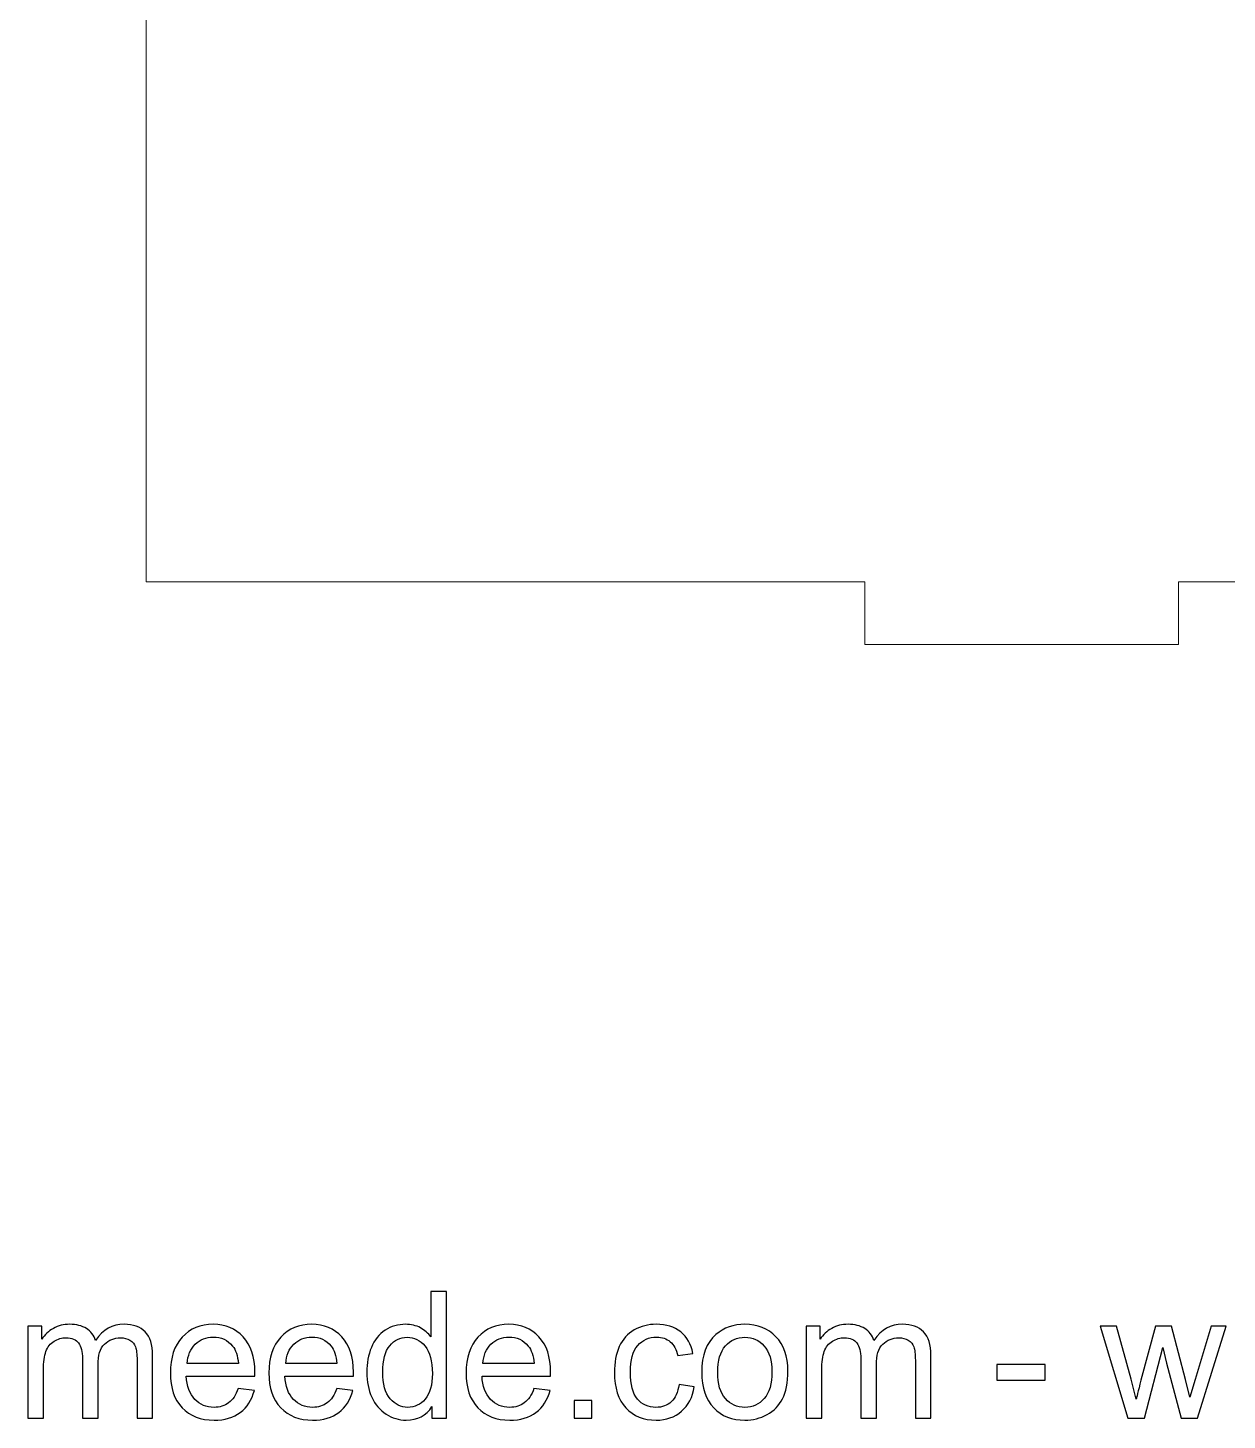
# Model space of a CAD drawing. Header units: millimetres. Extents: x -284 to 276, y -198 to 232.
# Drawn here: x 159.8 to 217.1, y -126.3 to -59.8 of the extents above; entities that cross this region are included whole.
import ezdxf

# ---------------------------------------------------------------- set-up
doc = ezdxf.new("R2010")
doc.units = ezdxf.units.MM
doc.header["$MEASUREMENT"] = 0
doc.layers.add('Layer 1', color=7, linetype='Continuous')

msp = doc.modelspace()

# ---------------------------------------------------------------- linework, layer by layer
at = {"layer": 'Layer 1', "color": 1, "lineweight": 9}
msp.add_open_spline([(249.1502, -33.7469), (249.1502, -33.7469), (249.1502, 3.7533), (249.1502, 3.7533), (249.1502, 3.7533), (249.1502, 3.7533), (214.7754, 3.7533), (214.7754, 3.7533), (214.7754, 3.7533), (214.7754, 3.7533), (214.7754, 6.7534), (214.7754, 6.7534), (214.7754, 6.7534), (214.7754, 6.7534), (199.7754, 6.7534), (199.7754, 6.7534), (199.7754, 6.7534), (199.7754, 6.7534), (199.7754, 3.7533), (199.7754, 3.7533), (199.7754, 3.7533), (199.7754, 3.7533), (165.4503, 3.7533), (165.4503, 3.7533), (165.4503, 3.7533), (165.4503, 3.7533), (165.4503, -33.7469), (165.4503, -33.7469), (165.4503, -33.7469), (165.4503, -33.7469), (162.4502, -33.7469), (162.4502, -33.7469), (162.4502, -33.7469), (162.4502, -33.7469), (162.4502, -48.7468), (162.4502, -48.7468), (162.4502, -48.7468), (162.4502, -48.7468), (165.4503, -48.7468), (165.4503, -48.7468), (165.4503, -48.7468), (165.4503, -48.7468), (165.4503, -86.2467), (165.4503, -86.2467), (165.4503, -86.2467), (165.4503, -86.2467), (199.775, -86.2467), (199.775, -86.2467), (199.775, -86.2467), (199.775, -86.2467), (199.775, -89.2466), (199.775, -89.2466), (199.775, -89.2466), (199.775, -89.2466), (214.775, -89.2466), (214.775, -89.2466), (214.775, -89.2466), (214.775, -89.2466), (214.775, -86.2467), (214.775, -86.2467), (214.775, -86.2467), (214.775, -86.2467), (249.1502, -86.2467), (249.1502, -86.2467), (249.1502, -86.2467), (249.1502, -86.2467), (249.1502, -48.7468), (249.1502, -48.7468), (249.1502, -48.7468), (249.1502, -48.7468), (252.1501, -48.7468), (252.1501, -48.7468), (252.1501, -48.7468), (252.1501, -48.7468), (252.1501, -33.7469), (252.1501, -33.7469), (252.1501, -33.7469), (252.1501, -33.7469), (249.1502, -33.7469), (249.1502, -33.7469)], degree=3, knots=[0, 0, 0, 0, 0.047619, 0.047619, 0.047619, 0.047619, 0.0952381, 0.0952381, 0.0952381, 0.0952381, 0.1428571, 0.1428571, 0.1428571, 0.1428571, 0.1904762, 0.1904762, 0.1904762, 0.1904762, 0.2380952, 0.2380952, 0.2380952, 0.2380952, 0.2857143, 0.2857143, 0.2857143, 0.2857143, 0.3333333, 0.3333333, 0.3333333, 0.3333333, 0.3809524, 0.3809524, 0.3809524, 0.3809524, 0.4285714, 0.4285714, 0.4285714, 0.4285714, 0.4761905, 0.4761905, 0.4761905, 0.4761905, 0.5238095, 0.5238095, 0.5238095, 0.5238095, 0.5714286, 0.5714286, 0.5714286, 0.5714286, 0.6190476, 0.6190476, 0.6190476, 0.6190476, 0.6666667, 0.6666667, 0.6666667, 0.6666667, 0.7142857, 0.7142857, 0.7142857, 0.7142857, 0.7619048, 0.7619048, 0.7619048, 0.7619048, 0.8095238, 0.8095238, 0.8095238, 0.8095238, 0.8571429, 0.8571429, 0.8571429, 0.8571429, 0.9047619, 0.9047619, 0.9047619, 0.9047619, 1, 1, 1, 1], dxfattribs=at)
at = {"layer": 'Layer 1', "color": 7}
for points, knots in [([(179.1044, -126.2186), (179.1044, -126.2186), (179.1044, -125.6612), (179.1044, -125.6612), (179.1044, -125.6612), (178.8265, -126.0944), (178.4172, -126.3117), (177.8768, -126.3117), (177.8768, -126.3117), (177.5268, -126.3117), (177.2051, -126.2158), (176.913, -126.0225), (176.913, -126.0225), (176.6195, -125.8305), (176.3923, -125.561), (176.23, -125.2167), (176.23, -125.2167), (176.0691, -124.871), (175.9887, -124.4745), (175.9887, -124.0257), (175.9887, -124.0257), (175.9887, -123.5883), (176.0621, -123.1918), (176.2074, -122.8347), (176.2074, -122.8347), (176.3542, -122.4791), (176.5729, -122.2054), (176.865, -122.0163), (176.865, -122.0163), (177.1557, -121.8258), (177.4831, -121.7312), (177.8429, -121.7312), (177.8429, -121.7312), (178.1082, -121.7312), (178.3439, -121.7877), (178.5499, -121.8992), (178.5499, -121.8992), (178.7559, -122.0107), (178.9238, -122.1574), (179.0536, -122.3366), (179.0536, -122.3366), (179.0536, -122.3366), (179.0536, -120.1564), (179.0536, -120.1564), (179.0536, -120.1564), (179.0536, -120.1564), (179.7987, -120.1564), (179.7987, -120.1564), (179.7987, -120.1564), (179.7987, -120.1564), (179.7987, -126.2186), (179.7987, -126.2186), (179.7987, -126.2186), (179.7987, -126.2186), (179.1044, -126.2186), (179.1044, -126.2186)], [0, 0, 0, 0, 0.0666667, 0.0666667, 0.0666667, 0.0666667, 0.1333333, 0.1333333, 0.1333333, 0.1333333, 0.2, 0.2, 0.2, 0.2, 0.2666667, 0.2666667, 0.2666667, 0.2666667, 0.3333333, 0.3333333, 0.3333333, 0.3333333, 0.4, 0.4, 0.4, 0.4, 0.4666667, 0.4666667, 0.4666667, 0.4666667, 0.5333333, 0.5333333, 0.5333333, 0.5333333, 0.6, 0.6, 0.6, 0.6, 0.6666667, 0.6666667, 0.6666667, 0.6666667, 0.7333333, 0.7333333, 0.7333333, 0.7333333, 0.8, 0.8, 0.8, 0.8, 0.8666667, 0.8666667, 0.8666667, 0.8666667, 1, 1, 1, 1]), ([(159.7975, -126.2186), (159.7975, -126.2186), (159.7975, -121.8244), (159.7975, -121.8244), (159.7975, -121.8244), (159.7975, -121.8244), (160.4664, -121.8244), (160.4664, -121.8244), (160.4664, -121.8244), (160.4664, -121.8244), (160.4664, -122.4453), (160.4664, -122.4453), (160.4664, -122.4453), (160.6032, -122.2308), (160.7867, -122.0572), (161.0153, -121.9274), (161.0153, -121.9274), (161.2439, -121.7962), (161.5035, -121.7312), (161.7956, -121.7312), (161.7956, -121.7312), (162.1202, -121.7312), (162.3869, -121.799), (162.5943, -121.933), (162.5943, -121.933), (162.8018, -122.0685), (162.9485, -122.2562), (163.0332, -122.4989), (163.0332, -122.4989), (163.3831, -121.9867), (163.8361, -121.7312), (164.3949, -121.7312), (164.3949, -121.7312), (164.8324, -121.7312), (165.1696, -121.8512), (165.4039, -122.0925), (165.4039, -122.0925), (165.6395, -122.3338), (165.7581, -122.7049), (165.7581, -123.2059), (165.7581, -123.2059), (165.7581, -123.2059), (165.7581, -126.2186), (165.7581, -126.2186), (165.7581, -126.2186), (165.7581, -126.2186), (165.013, -126.2186), (165.013, -126.2186), (165.013, -126.2186), (165.013, -126.2186), (165.013, -123.4528), (165.013, -123.4528), (165.013, -123.4528), (165.013, -123.1565), (164.9876, -122.942), (164.9396, -122.8108), (164.9396, -122.8108), (164.8916, -122.6795), (164.8041, -122.5751), (164.6757, -122.4947), (164.6757, -122.4947), (164.5487, -122.4142), (164.3992, -122.3747), (164.2284, -122.3747), (164.2284, -122.3747), (163.918, -122.3747), (163.6611, -122.4777), (163.4565, -122.6823), (163.4565, -122.6823), (163.2519, -122.8884), (163.1503, -123.2172), (163.1503, -123.6687), (163.1503, -123.6687), (163.1503, -123.6687), (163.1503, -126.2186), (163.1503, -126.2186), (163.1503, -126.2186), (163.1503, -126.2186), (162.4052, -126.2186), (162.4052, -126.2186), (162.4052, -126.2186), (162.4052, -126.2186), (162.4052, -123.3667), (162.4052, -123.3667), (162.4052, -123.3667), (162.4052, -123.0365), (162.3446, -122.7882), (162.2232, -122.6231), (162.2232, -122.6231), (162.1019, -122.458), (161.9029, -122.3747), (161.6277, -122.3747), (161.6277, -122.3747), (161.4189, -122.3747), (161.2256, -122.4298), (161.0478, -122.5398), (161.0478, -122.5398), (160.87, -122.6499), (160.7415, -122.8108), (160.6611, -123.0238), (160.6611, -123.0238), (160.5821, -123.2355), (160.5426, -123.5417), (160.5426, -123.9411), (160.5426, -123.9411), (160.5426, -123.9411), (160.5426, -126.2186), (160.5426, -126.2186), (160.5426, -126.2186), (160.5426, -126.2186), (159.7975, -126.2186), (159.7975, -126.2186)], [0, 0, 0, 0, 0.0344828, 0.0344828, 0.0344828, 0.0344828, 0.0689655, 0.0689655, 0.0689655, 0.0689655, 0.1034483, 0.1034483, 0.1034483, 0.1034483, 0.137931, 0.137931, 0.137931, 0.137931, 0.1724138, 0.1724138, 0.1724138, 0.1724138, 0.2068966, 0.2068966, 0.2068966, 0.2068966, 0.2413793, 0.2413793, 0.2413793, 0.2413793, 0.2758621, 0.2758621, 0.2758621, 0.2758621, 0.3103448, 0.3103448, 0.3103448, 0.3103448, 0.3448276, 0.3448276, 0.3448276, 0.3448276, 0.3793103, 0.3793103, 0.3793103, 0.3793103, 0.4137931, 0.4137931, 0.4137931, 0.4137931, 0.4482759, 0.4482759, 0.4482759, 0.4482759, 0.4827586, 0.4827586, 0.4827586, 0.4827586, 0.5172414, 0.5172414, 0.5172414, 0.5172414, 0.5517241, 0.5517241, 0.5517241, 0.5517241, 0.5862069, 0.5862069, 0.5862069, 0.5862069, 0.6206897, 0.6206897, 0.6206897, 0.6206897, 0.6551724, 0.6551724, 0.6551724, 0.6551724, 0.6896552, 0.6896552, 0.6896552, 0.6896552, 0.7241379, 0.7241379, 0.7241379, 0.7241379, 0.7586207, 0.7586207, 0.7586207, 0.7586207, 0.7931034, 0.7931034, 0.7931034, 0.7931034, 0.8275862, 0.8275862, 0.8275862, 0.8275862, 0.862069, 0.862069, 0.862069, 0.862069, 0.8965517, 0.8965517, 0.8965517, 0.8965517, 0.9310345, 0.9310345, 0.9310345, 0.9310345, 1, 1, 1, 1]), ([(169.8475, -124.7962), (169.8475, -124.7962), (170.618, -124.8978), (170.618, -124.8978), (170.618, -124.8978), (170.498, -125.3451), (170.2737, -125.6937), (169.9463, -125.9406), (169.9463, -125.9406), (169.6189, -126.1876), (169.2012, -126.3117), (168.6918, -126.3117), (168.6918, -126.3117), (168.0512, -126.3117), (167.5432, -126.1142), (167.1678, -125.7191), (167.1678, -125.7191), (166.7924, -125.3254), (166.6048, -124.7708), (166.6048, -124.0582), (166.6048, -124.0582), (166.6048, -123.3216), (166.7939, -122.7487), (167.1734, -122.3423), (167.1734, -122.3423), (167.553, -121.9344), (168.0455, -121.7312), (168.6509, -121.7312), (168.6509, -121.7312), (169.2365, -121.7312), (169.7149, -121.9302), (170.086, -122.3296), (170.086, -122.3296), (170.4571, -122.7289), (170.6434, -123.2905), (170.6434, -124.0144), (170.6434, -124.0144), (170.6434, -124.0582), (170.642, -124.1245), (170.6392, -124.212), (170.6392, -124.212), (170.6392, -124.212), (167.3668, -124.212), (167.3668, -124.212), (167.3668, -124.212), (167.395, -124.6932), (167.5305, -125.0629), (167.776, -125.3183), (167.776, -125.3183), (168.0201, -125.5737), (168.3263, -125.7021), (168.6918, -125.7021), (168.6918, -125.7021), (168.9642, -125.7021), (169.197, -125.6302), (169.3889, -125.4862), (169.3889, -125.4862), (169.5822, -125.3423), (169.7346, -125.1123), (169.8475, -124.7962)], [0, 0, 0, 0, 0.0625, 0.0625, 0.0625, 0.0625, 0.125, 0.125, 0.125, 0.125, 0.1875, 0.1875, 0.1875, 0.1875, 0.25, 0.25, 0.25, 0.25, 0.3125, 0.3125, 0.3125, 0.3125, 0.375, 0.375, 0.375, 0.375, 0.4375, 0.4375, 0.4375, 0.4375, 0.5, 0.5, 0.5, 0.5, 0.5625, 0.5625, 0.5625, 0.5625, 0.625, 0.625, 0.625, 0.625, 0.6875, 0.6875, 0.6875, 0.6875, 0.75, 0.75, 0.75, 0.75, 0.8125, 0.8125, 0.8125, 0.8125, 0.875, 0.875, 0.875, 0.875, 1, 1, 1, 1]), ([(174.5564, -124.7962), (174.5564, -124.7962), (175.3269, -124.8978), (175.3269, -124.8978), (175.3269, -124.8978), (175.2069, -125.3451), (174.9826, -125.6937), (174.6552, -125.9406), (174.6552, -125.9406), (174.3278, -126.1876), (173.9101, -126.3117), (173.4007, -126.3117), (173.4007, -126.3117), (172.7601, -126.3117), (172.2521, -126.1142), (171.8767, -125.7191), (171.8767, -125.7191), (171.5013, -125.3254), (171.3137, -124.7708), (171.3137, -124.0582), (171.3137, -124.0582), (171.3137, -123.3216), (171.5028, -122.7487), (171.8823, -122.3423), (171.8823, -122.3423), (172.2619, -121.9344), (172.7544, -121.7312), (173.3598, -121.7312), (173.3598, -121.7312), (173.9454, -121.7312), (174.4238, -121.9302), (174.7949, -122.3296), (174.7949, -122.3296), (175.166, -122.7289), (175.3523, -123.2905), (175.3523, -124.0144), (175.3523, -124.0144), (175.3523, -124.0582), (175.3509, -124.1245), (175.3481, -124.212), (175.3481, -124.212), (175.3481, -124.212), (172.0757, -124.212), (172.0757, -124.212), (172.0757, -124.212), (172.1039, -124.6932), (172.2394, -125.0629), (172.4849, -125.3183), (172.4849, -125.3183), (172.729, -125.5737), (173.0352, -125.7021), (173.4007, -125.7021), (173.4007, -125.7021), (173.6731, -125.7021), (173.9059, -125.6302), (174.0978, -125.4862), (174.0978, -125.4862), (174.2911, -125.3423), (174.4435, -125.1123), (174.5564, -124.7962)], [0, 0, 0, 0, 0.0625, 0.0625, 0.0625, 0.0625, 0.125, 0.125, 0.125, 0.125, 0.1875, 0.1875, 0.1875, 0.1875, 0.25, 0.25, 0.25, 0.25, 0.3125, 0.3125, 0.3125, 0.3125, 0.375, 0.375, 0.375, 0.375, 0.4375, 0.4375, 0.4375, 0.4375, 0.5, 0.5, 0.5, 0.5, 0.5625, 0.5625, 0.5625, 0.5625, 0.625, 0.625, 0.625, 0.625, 0.6875, 0.6875, 0.6875, 0.6875, 0.75, 0.75, 0.75, 0.75, 0.8125, 0.8125, 0.8125, 0.8125, 0.875, 0.875, 0.875, 0.875, 1, 1, 1, 1]), ([(183.9742, -124.7962), (183.9742, -124.7962), (184.7447, -124.8978), (184.7447, -124.8978), (184.7447, -124.8978), (184.6247, -125.3451), (184.4004, -125.6937), (184.073, -125.9406), (184.073, -125.9406), (183.7456, -126.1876), (183.3279, -126.3117), (182.8185, -126.3117), (182.8185, -126.3117), (182.1779, -126.3117), (181.6699, -126.1142), (181.2945, -125.7191), (181.2945, -125.7191), (180.9191, -125.3254), (180.7315, -124.7708), (180.7315, -124.0582), (180.7315, -124.0582), (180.7315, -123.3216), (180.9206, -122.7487), (181.3001, -122.3423), (181.3001, -122.3423), (181.6797, -121.9344), (182.1722, -121.7312), (182.7776, -121.7312), (182.7776, -121.7312), (183.3632, -121.7312), (183.8416, -121.9302), (184.2127, -122.3296), (184.2127, -122.3296), (184.5838, -122.7289), (184.7701, -123.2905), (184.7701, -124.0144), (184.7701, -124.0144), (184.7701, -124.0582), (184.7687, -124.1245), (184.7659, -124.212), (184.7659, -124.212), (184.7659, -124.212), (181.4935, -124.212), (181.4935, -124.212), (181.4935, -124.212), (181.5217, -124.6932), (181.6572, -125.0629), (181.9027, -125.3183), (181.9027, -125.3183), (182.1468, -125.5737), (182.453, -125.7021), (182.8185, -125.7021), (182.8185, -125.7021), (183.0909, -125.7021), (183.3237, -125.6302), (183.5156, -125.4862), (183.5156, -125.4862), (183.7089, -125.3423), (183.8613, -125.1123), (183.9742, -124.7962)], [0, 0, 0, 0, 0.0625, 0.0625, 0.0625, 0.0625, 0.125, 0.125, 0.125, 0.125, 0.1875, 0.1875, 0.1875, 0.1875, 0.25, 0.25, 0.25, 0.25, 0.3125, 0.3125, 0.3125, 0.3125, 0.375, 0.375, 0.375, 0.375, 0.4375, 0.4375, 0.4375, 0.4375, 0.5, 0.5, 0.5, 0.5, 0.5625, 0.5625, 0.5625, 0.5625, 0.625, 0.625, 0.625, 0.625, 0.6875, 0.6875, 0.6875, 0.6875, 0.75, 0.75, 0.75, 0.75, 0.8125, 0.8125, 0.8125, 0.8125, 0.875, 0.875, 0.875, 0.875, 1, 1, 1, 1]), ([(190.9084, -124.6099), (190.9084, -124.6099), (191.6365, -124.7115), (191.6365, -124.7115), (191.6365, -124.7115), (191.5561, -125.2125), (191.3529, -125.6034), (191.0241, -125.887), (191.0241, -125.887), (190.6953, -126.1706), (190.2903, -126.3117), (189.812, -126.3117), (189.812, -126.3117), (189.2123, -126.3117), (188.7296, -126.1156), (188.3656, -125.7233), (188.3656, -125.7233), (188.0001, -125.331), (187.8181, -124.7694), (187.8181, -124.0384), (187.8181, -124.0384), (187.8181, -123.5643), (187.8971, -123.1508), (188.0537, -122.7952), (188.0537, -122.7952), (188.2104, -122.441), (188.4488, -122.1743), (188.7706, -121.998), (188.7706, -121.998), (189.0909, -121.8201), (189.4394, -121.7312), (189.8176, -121.7312), (189.8176, -121.7312), (190.2932, -121.7312), (190.684, -121.8512), (190.986, -122.0925), (190.986, -122.0925), (191.2894, -122.3338), (191.4841, -122.6767), (191.5688, -123.1198), (191.5688, -123.1198), (191.5688, -123.1198), (190.8491, -123.2299), (190.8491, -123.2299), (190.8491, -123.2299), (190.78, -122.9349), (190.6586, -122.7134), (190.4823, -122.5638), (190.4823, -122.5638), (190.3073, -122.4156), (190.0956, -122.3409), (189.8473, -122.3409), (189.8473, -122.3409), (189.4719, -122.3409), (189.1671, -122.4749), (188.9314, -122.743), (188.9314, -122.743), (188.6972, -123.0125), (188.5801, -123.4359), (188.5801, -124.0173), (188.5801, -124.0173), (188.5801, -124.6071), (188.693, -125.0347), (188.9187, -125.3014), (188.9187, -125.3014), (189.1459, -125.5681), (189.4409, -125.7021), (189.8035, -125.7021), (189.8035, -125.7021), (190.097, -125.7021), (190.3411, -125.6132), (190.5359, -125.434), (190.5359, -125.434), (190.732, -125.2562), (190.8562, -124.9811), (190.9084, -124.6099)], [0, 0, 0, 0, 0.05, 0.05, 0.05, 0.05, 0.1, 0.1, 0.1, 0.1, 0.15, 0.15, 0.15, 0.15, 0.2, 0.2, 0.2, 0.2, 0.25, 0.25, 0.25, 0.25, 0.3, 0.3, 0.3, 0.3, 0.35, 0.35, 0.35, 0.35, 0.4, 0.4, 0.4, 0.4, 0.45, 0.45, 0.45, 0.45, 0.5, 0.5, 0.5, 0.5, 0.55, 0.55, 0.55, 0.55, 0.6, 0.6, 0.6, 0.6, 0.65, 0.65, 0.65, 0.65, 0.7, 0.7, 0.7, 0.7, 0.75, 0.75, 0.75, 0.75, 0.8, 0.8, 0.8, 0.8, 0.85, 0.85, 0.85, 0.85, 0.9, 0.9, 0.9, 0.9, 1, 1, 1, 1]), ([(191.9922, -124.0215), (191.9922, -123.2101), (192.218, -122.609), (192.6709, -122.2181), (192.6709, -122.2181), (193.0477, -121.8935), (193.5092, -121.7312), (194.0524, -121.7312), (194.0524, -121.7312), (194.655, -121.7312), (195.1489, -121.9288), (195.5327, -122.3239), (195.5327, -122.3239), (195.9151, -122.7176), (196.107, -123.2637), (196.107, -123.9594), (196.107, -123.9594), (196.107, -124.5238), (196.0224, -124.9669), (195.853, -125.2901), (195.853, -125.2901), (195.6837, -125.6132), (195.4367, -125.8644), (195.1122, -126.0436), (195.1122, -126.0436), (194.789, -126.2228), (194.4348, -126.3117), (194.0524, -126.3117), (194.0524, -126.3117), (193.4372, -126.3117), (192.9405, -126.1156), (192.5609, -125.7219), (192.5609, -125.7219), (192.1813, -125.3282), (191.9922, -124.7609), (191.9922, -124.0215)], [0, 0, 0, 0, 0.1, 0.1, 0.1, 0.1, 0.2, 0.2, 0.2, 0.2, 0.3, 0.3, 0.3, 0.3, 0.4, 0.4, 0.4, 0.4, 0.5, 0.5, 0.5, 0.5, 0.6, 0.6, 0.6, 0.6, 0.7, 0.7, 0.7, 0.7, 0.8, 0.8, 0.8, 0.8, 1, 1, 1, 1]), ([(196.9805, -126.2186), (196.9805, -126.2186), (196.9805, -121.8244), (196.9805, -121.8244), (196.9805, -121.8244), (196.9805, -121.8244), (197.6494, -121.8244), (197.6494, -121.8244), (197.6494, -121.8244), (197.6494, -121.8244), (197.6494, -122.4453), (197.6494, -122.4453), (197.6494, -122.4453), (197.7862, -122.2308), (197.9697, -122.0572), (198.1983, -121.9274), (198.1983, -121.9274), (198.4269, -121.7962), (198.6865, -121.7312), (198.9786, -121.7312), (198.9786, -121.7312), (199.3032, -121.7312), (199.5699, -121.799), (199.7773, -121.933), (199.7773, -121.933), (199.9848, -122.0685), (200.1315, -122.2562), (200.2162, -122.4989), (200.2162, -122.4989), (200.5661, -121.9867), (201.0191, -121.7312), (201.5779, -121.7312), (201.5779, -121.7312), (202.0154, -121.7312), (202.3526, -121.8512), (202.5869, -122.0925), (202.5869, -122.0925), (202.8225, -122.3338), (202.9411, -122.7049), (202.9411, -123.2059), (202.9411, -123.2059), (202.9411, -123.2059), (202.9411, -126.2186), (202.9411, -126.2186), (202.9411, -126.2186), (202.9411, -126.2186), (202.196, -126.2186), (202.196, -126.2186), (202.196, -126.2186), (202.196, -126.2186), (202.196, -123.4528), (202.196, -123.4528), (202.196, -123.4528), (202.196, -123.1565), (202.1706, -122.942), (202.1226, -122.8108), (202.1226, -122.8108), (202.0746, -122.6795), (201.9871, -122.5751), (201.8587, -122.4947), (201.8587, -122.4947), (201.7317, -122.4142), (201.5822, -122.3747), (201.4114, -122.3747), (201.4114, -122.3747), (201.101, -122.3747), (200.8441, -122.4777), (200.6395, -122.6823), (200.6395, -122.6823), (200.4349, -122.8884), (200.3333, -123.2172), (200.3333, -123.6687), (200.3333, -123.6687), (200.3333, -123.6687), (200.3333, -126.2186), (200.3333, -126.2186), (200.3333, -126.2186), (200.3333, -126.2186), (199.5882, -126.2186), (199.5882, -126.2186), (199.5882, -126.2186), (199.5882, -126.2186), (199.5882, -123.3667), (199.5882, -123.3667), (199.5882, -123.3667), (199.5882, -123.0365), (199.5276, -122.7882), (199.4062, -122.6231), (199.4062, -122.6231), (199.2849, -122.458), (199.0859, -122.3747), (198.8107, -122.3747), (198.8107, -122.3747), (198.6019, -122.3747), (198.4086, -122.4298), (198.2308, -122.5398), (198.2308, -122.5398), (198.053, -122.6499), (197.9245, -122.8108), (197.8441, -123.0238), (197.8441, -123.0238), (197.7651, -123.2355), (197.7256, -123.5417), (197.7256, -123.9411), (197.7256, -123.9411), (197.7256, -123.9411), (197.7256, -126.2186), (197.7256, -126.2186), (197.7256, -126.2186), (197.7256, -126.2186), (196.9805, -126.2186), (196.9805, -126.2186)], [0, 0, 0, 0, 0.0344828, 0.0344828, 0.0344828, 0.0344828, 0.0689655, 0.0689655, 0.0689655, 0.0689655, 0.1034483, 0.1034483, 0.1034483, 0.1034483, 0.137931, 0.137931, 0.137931, 0.137931, 0.1724138, 0.1724138, 0.1724138, 0.1724138, 0.2068966, 0.2068966, 0.2068966, 0.2068966, 0.2413793, 0.2413793, 0.2413793, 0.2413793, 0.2758621, 0.2758621, 0.2758621, 0.2758621, 0.3103448, 0.3103448, 0.3103448, 0.3103448, 0.3448276, 0.3448276, 0.3448276, 0.3448276, 0.3793103, 0.3793103, 0.3793103, 0.3793103, 0.4137931, 0.4137931, 0.4137931, 0.4137931, 0.4482759, 0.4482759, 0.4482759, 0.4482759, 0.4827586, 0.4827586, 0.4827586, 0.4827586, 0.5172414, 0.5172414, 0.5172414, 0.5172414, 0.5517241, 0.5517241, 0.5517241, 0.5517241, 0.5862069, 0.5862069, 0.5862069, 0.5862069, 0.6206897, 0.6206897, 0.6206897, 0.6206897, 0.6551724, 0.6551724, 0.6551724, 0.6551724, 0.6896552, 0.6896552, 0.6896552, 0.6896552, 0.7241379, 0.7241379, 0.7241379, 0.7241379, 0.7586207, 0.7586207, 0.7586207, 0.7586207, 0.7931034, 0.7931034, 0.7931034, 0.7931034, 0.8275862, 0.8275862, 0.8275862, 0.8275862, 0.862069, 0.862069, 0.862069, 0.862069, 0.8965517, 0.8965517, 0.8965517, 0.8965517, 0.9310345, 0.9310345, 0.9310345, 0.9310345, 1, 1, 1, 1]), ([(167.4091, -123.6024), (167.4091, -123.6024), (169.856, -123.6024), (169.856, -123.6024), (169.856, -123.6024), (169.8235, -123.2327), (169.729, -122.9561), (169.5752, -122.7712), (169.5752, -122.7712), (169.3395, -122.4848), (169.0319, -122.3409), (168.6551, -122.3409), (168.6551, -122.3409), (168.3136, -122.3409), (168.0272, -122.4552), (167.7943, -122.6838), (167.7943, -122.6838), (167.5629, -122.9124), (167.4345, -123.2186), (167.4091, -123.6024)], [0, 0, 0, 0, 0.1666667, 0.1666667, 0.1666667, 0.1666667, 0.3333333, 0.3333333, 0.3333333, 0.3333333, 0.5, 0.5, 0.5, 0.5, 0.6666667, 0.6666667, 0.6666667, 0.6666667, 1, 1, 1, 1]), ([(172.118, -123.6024), (172.118, -123.6024), (174.5649, -123.6024), (174.5649, -123.6024), (174.5649, -123.6024), (174.5324, -123.2327), (174.4379, -122.9561), (174.2841, -122.7712), (174.2841, -122.7712), (174.0484, -122.4848), (173.7408, -122.3409), (173.364, -122.3409), (173.364, -122.3409), (173.0225, -122.3409), (172.7361, -122.4552), (172.5032, -122.6838), (172.5032, -122.6838), (172.2718, -122.9124), (172.1434, -123.2186), (172.118, -123.6024)], [0, 0, 0, 0, 0.1666667, 0.1666667, 0.1666667, 0.1666667, 0.3333333, 0.3333333, 0.3333333, 0.3333333, 0.5, 0.5, 0.5, 0.5, 0.6666667, 0.6666667, 0.6666667, 0.6666667, 1, 1, 1, 1]), ([(176.7507, -124.0271), (176.7507, -124.5888), (176.8692, -125.0079), (177.1077, -125.2859), (177.1077, -125.2859), (177.3448, -125.5638), (177.6256, -125.7021), (177.9487, -125.7021), (177.9487, -125.7021), (178.2747, -125.7021), (178.5513, -125.5695), (178.7799, -125.3042), (178.7799, -125.3042), (179.0071, -125.0389), (179.1214, -124.6339), (179.1214, -124.0892), (179.1214, -124.0892), (179.1214, -123.4909), (179.0057, -123.0506), (178.7728, -122.7698), (178.7728, -122.7698), (178.5414, -122.489), (178.255, -122.3493), (177.9149, -122.3493), (177.9149, -122.3493), (177.5833, -122.3493), (177.3067, -122.4834), (177.0837, -122.7529), (177.0837, -122.7529), (176.8622, -123.0224), (176.7507, -123.4472), (176.7507, -124.0271)], [0, 0, 0, 0, 0.1111111, 0.1111111, 0.1111111, 0.1111111, 0.2222222, 0.2222222, 0.2222222, 0.2222222, 0.3333333, 0.3333333, 0.3333333, 0.3333333, 0.4444444, 0.4444444, 0.4444444, 0.4444444, 0.5555556, 0.5555556, 0.5555556, 0.5555556, 0.6666667, 0.6666667, 0.6666667, 0.6666667, 0.7777778, 0.7777778, 0.7777778, 0.7777778, 1, 1, 1, 1]), ([(181.5358, -123.6024), (181.5358, -123.6024), (183.9827, -123.6024), (183.9827, -123.6024), (183.9827, -123.6024), (183.9502, -123.2327), (183.8557, -122.9561), (183.7019, -122.7712), (183.7019, -122.7712), (183.4662, -122.4848), (183.1586, -122.3409), (182.7818, -122.3409), (182.7818, -122.3409), (182.4403, -122.3409), (182.1539, -122.4552), (181.921, -122.6838), (181.921, -122.6838), (181.6896, -122.9124), (181.5612, -123.2186), (181.5358, -123.6024)], [0, 0, 0, 0, 0.1666667, 0.1666667, 0.1666667, 0.1666667, 0.3333333, 0.3333333, 0.3333333, 0.3333333, 0.5, 0.5, 0.5, 0.5, 0.6666667, 0.6666667, 0.6666667, 0.6666667, 1, 1, 1, 1]), ([(192.7542, -124.0229), (192.7542, -124.5845), (192.877, -125.005), (193.1225, -125.283), (193.1225, -125.283), (193.3695, -125.5624), (193.6785, -125.7021), (194.0524, -125.7021), (194.0524, -125.7021), (194.4221, -125.7021), (194.7298, -125.5624), (194.9767, -125.2816), (194.9767, -125.2816), (195.2222, -125.0008), (195.345, -124.5732), (195.345, -123.9989), (195.345, -123.9989), (195.345, -123.457), (195.2208, -123.0464), (194.9739, -122.7684), (194.9739, -122.7684), (194.7269, -122.489), (194.4193, -122.3493), (194.0524, -122.3493), (194.0524, -122.3493), (193.6785, -122.3493), (193.3695, -122.4876), (193.1225, -122.7656), (193.1225, -122.7656), (192.877, -123.0436), (192.7542, -123.4627), (192.7542, -124.0229)], [0, 0, 0, 0, 0.1111111, 0.1111111, 0.1111111, 0.1111111, 0.2222222, 0.2222222, 0.2222222, 0.2222222, 0.3333333, 0.3333333, 0.3333333, 0.3333333, 0.4444444, 0.4444444, 0.4444444, 0.4444444, 0.5555556, 0.5555556, 0.5555556, 0.5555556, 0.6666667, 0.6666667, 0.6666667, 0.6666667, 0.7777778, 0.7777778, 0.7777778, 0.7777778, 1, 1, 1, 1]), ([(212.3475, -126.2186), (212.3475, -126.2186), (211.0197, -121.8244), (211.0197, -121.8244), (211.0197, -121.8244), (211.0197, -121.8244), (211.7986, -121.8244), (211.7986, -121.8244), (211.7986, -121.8244), (211.7986, -121.8244), (212.4999, -124.3602), (212.4999, -124.3602), (212.4999, -124.3602), (212.4999, -124.3602), (212.7483, -125.3042), (212.7483, -125.3042), (212.7483, -125.3042), (212.7582, -125.2576), (212.8344, -124.9557), (212.9755, -124.3983), (212.9755, -124.3983), (212.9755, -124.3983), (213.6712, -121.8244), (213.6712, -121.8244), (213.6712, -121.8244), (213.6712, -121.8244), (214.4346, -121.8244), (214.4346, -121.8244), (214.4346, -121.8244), (214.4346, -121.8244), (215.0964, -124.3757), (215.0964, -124.3757), (215.0964, -124.3757), (215.0964, -124.3757), (215.3123, -125.2125), (215.3123, -125.2125), (215.3123, -125.2125), (215.3123, -125.2125), (215.5649, -124.3644), (215.5649, -124.3644), (215.5649, -124.3644), (215.5649, -124.3644), (216.3241, -121.8244), (216.3241, -121.8244), (216.3241, -121.8244), (216.3241, -121.8244), (217.048, -121.8244), (217.048, -121.8244), (217.048, -121.8244), (217.048, -121.8244), (215.6693, -126.2186), (215.6693, -126.2186), (215.6693, -126.2186), (215.6693, -126.2186), (214.8988, -126.2186), (214.8988, -126.2186), (214.8988, -126.2186), (214.8988, -126.2186), (214.2017, -123.5897), (214.2017, -123.5897), (214.2017, -123.5897), (214.2017, -123.5897), (214.0253, -122.8376), (214.0253, -122.8376), (214.0253, -122.8376), (214.0253, -122.8376), (213.1363, -126.2186), (213.1363, -126.2186), (213.1363, -126.2186), (213.1363, -126.2186), (212.3475, -126.2186), (212.3475, -126.2186)], [0, 0, 0, 0, 0.0526316, 0.0526316, 0.0526316, 0.0526316, 0.1052632, 0.1052632, 0.1052632, 0.1052632, 0.1578947, 0.1578947, 0.1578947, 0.1578947, 0.2105263, 0.2105263, 0.2105263, 0.2105263, 0.2631579, 0.2631579, 0.2631579, 0.2631579, 0.3157895, 0.3157895, 0.3157895, 0.3157895, 0.3684211, 0.3684211, 0.3684211, 0.3684211, 0.4210526, 0.4210526, 0.4210526, 0.4210526, 0.4736842, 0.4736842, 0.4736842, 0.4736842, 0.5263158, 0.5263158, 0.5263158, 0.5263158, 0.5789474, 0.5789474, 0.5789474, 0.5789474, 0.6315789, 0.6315789, 0.6315789, 0.6315789, 0.6842105, 0.6842105, 0.6842105, 0.6842105, 0.7368421, 0.7368421, 0.7368421, 0.7368421, 0.7894737, 0.7894737, 0.7894737, 0.7894737, 0.8421053, 0.8421053, 0.8421053, 0.8421053, 0.8947368, 0.8947368, 0.8947368, 0.8947368, 1, 1, 1, 1]), ([(206.0893, -124.3983), (206.0893, -124.3983), (206.0893, -123.6532), (206.0893, -123.6532), (206.0893, -123.6532), (206.0893, -123.6532), (208.3922, -123.6532), (208.3922, -123.6532), (208.3922, -123.6532), (208.3922, -123.6532), (208.3922, -124.3983), (208.3922, -124.3983), (208.3922, -124.3983), (208.3922, -124.3983), (206.0893, -124.3983), (206.0893, -124.3983)], [0, 0, 0, 0, 0.2, 0.2, 0.2, 0.2, 0.4, 0.4, 0.4, 0.4, 0.6, 0.6, 0.6, 0.6, 1, 1, 1, 1]), ([(185.8976, -126.2186), (185.8976, -126.2186), (185.8976, -125.3719), (185.8976, -125.3719), (185.8976, -125.3719), (185.8976, -125.3719), (186.7442, -125.3719), (186.7442, -125.3719), (186.7442, -125.3719), (186.7442, -125.3719), (186.7442, -126.2186), (186.7442, -126.2186), (186.7442, -126.2186), (186.7442, -126.2186), (185.8976, -126.2186), (185.8976, -126.2186)], [0, 0, 0, 0, 0.2, 0.2, 0.2, 0.2, 0.4, 0.4, 0.4, 0.4, 0.6, 0.6, 0.6, 0.6, 1, 1, 1, 1])]:
    msp.add_open_spline(points, degree=3, knots=knots, dxfattribs=at)

doc.saveas('drawing.dxf')
